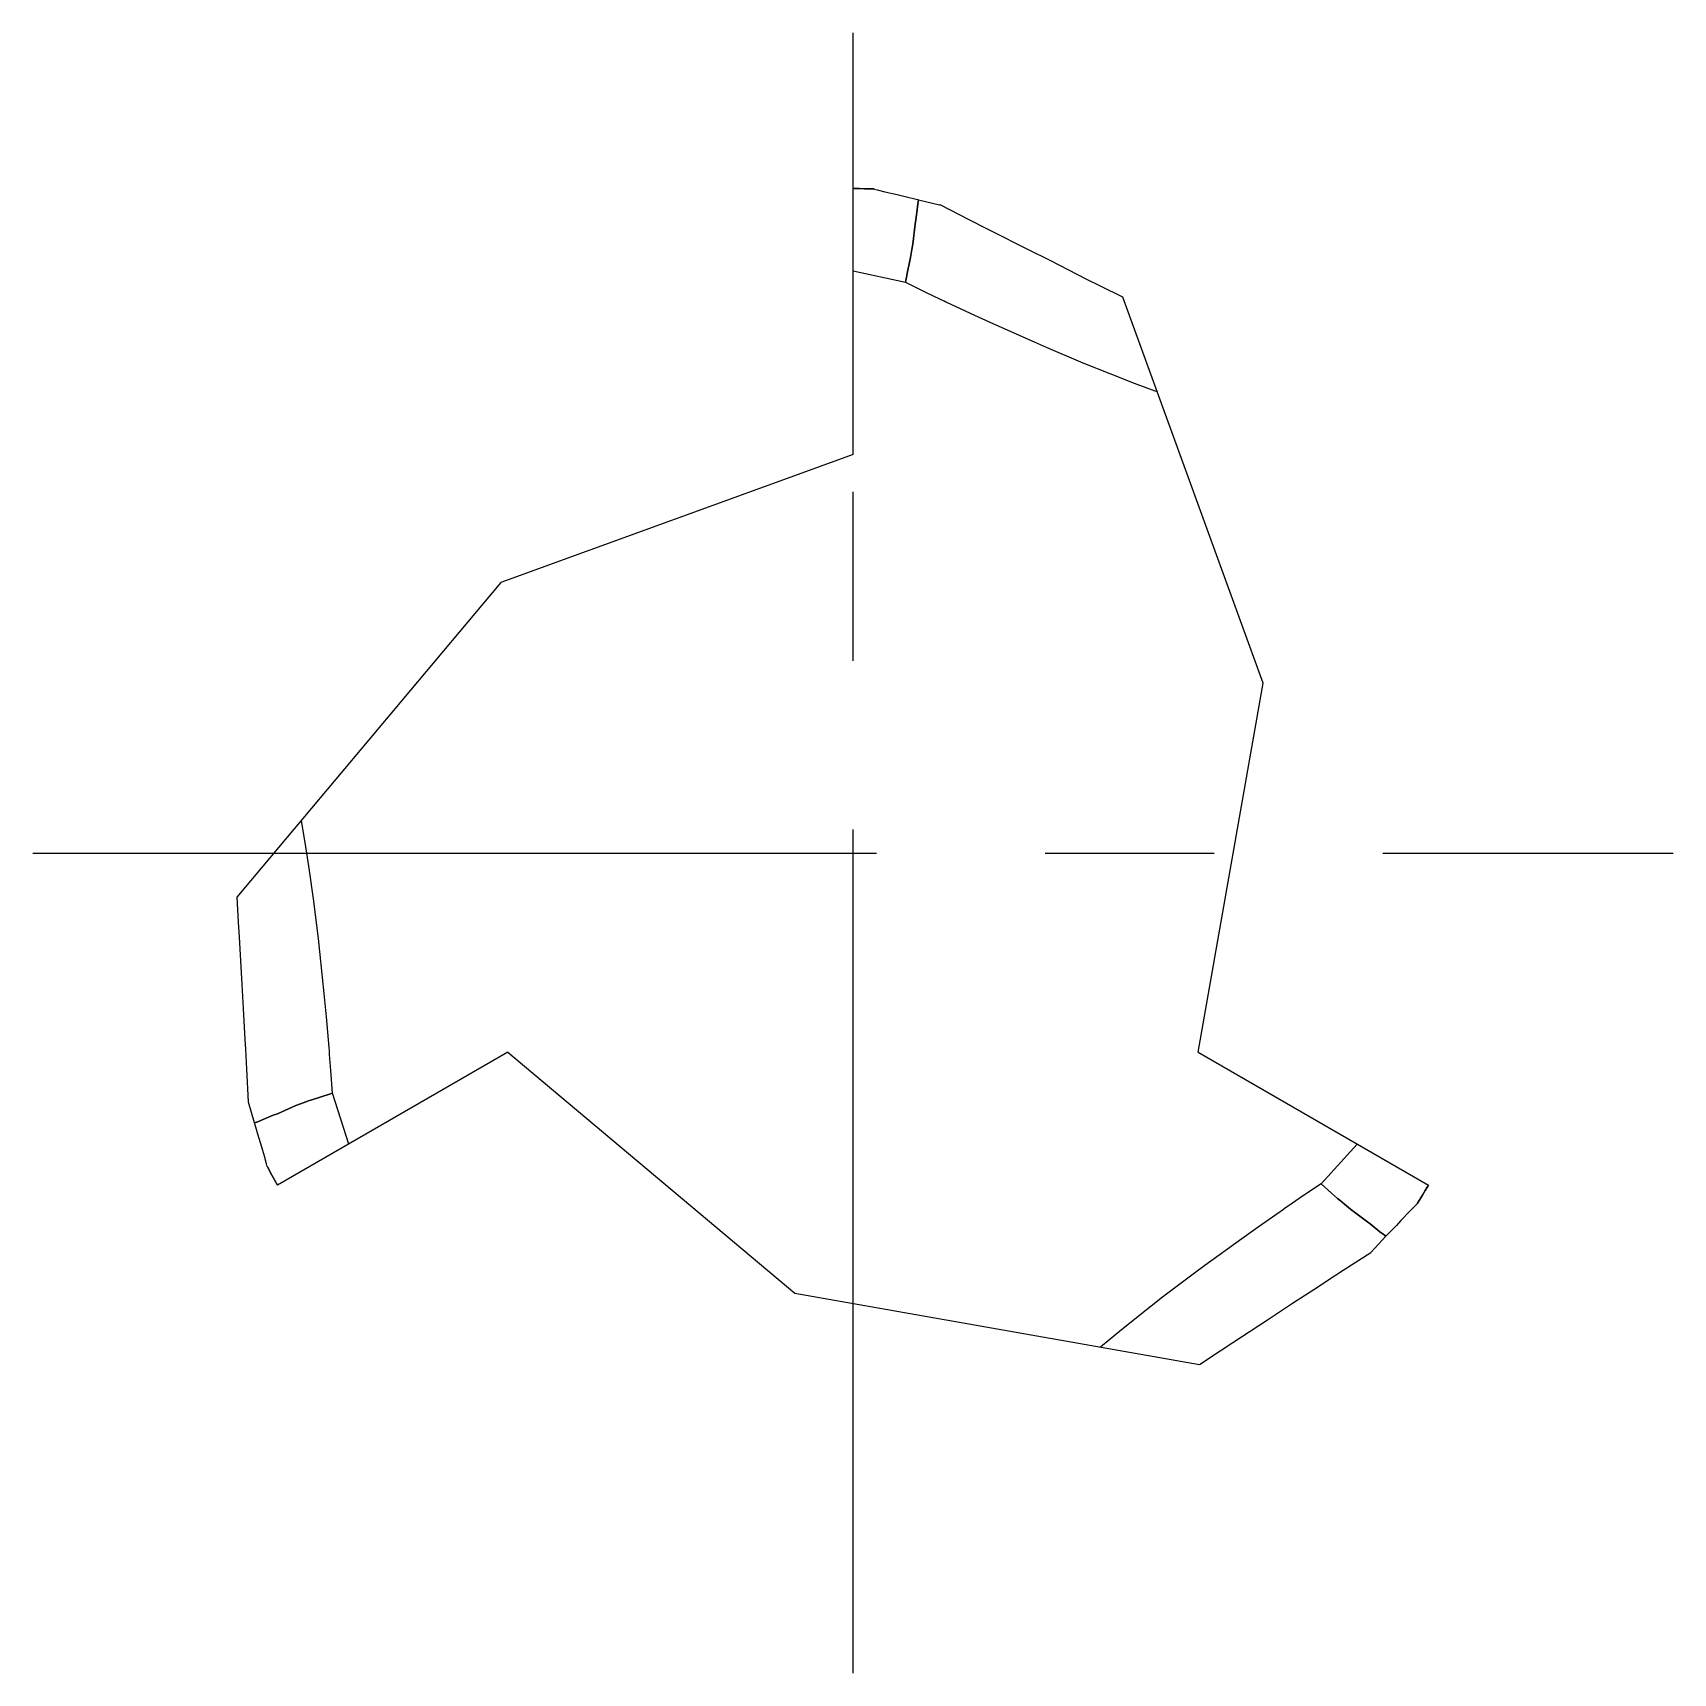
# Model space of a CAD drawing. Header units: millimetres. Extents: x -6.2 to 6.2, y -6.2 to 6.2.
import ezdxf

# ---------------------------------------------------------------- set-up
doc = ezdxf.new("R2010")
doc.units = ezdxf.units.MM
doc.linetypes.add('ACAD_ISO04W100', pattern=[30, 24, -3, 0, -3])
doc.linetypes.add('CENTER', pattern=[50.8, 31.75, -6.35, 6.35, -6.35])
doc.layers.add('中心线', color=2, linetype='ACAD_ISO04W100')
doc.layers.add('轮廓', color=4, linetype='Continuous')

msp = doc.modelspace()

# ---------------------------------------------------------------- linework, layer by layer
at = {"layer": '中心线', "linetype": 'CENTER', "ltscale": 0.2}
for p, q in [((0, -6.173), (0, 6.173)), ((-6.173, 0), (6.173, 0))]:
    msp.add_line(p, q, dxfattribs=at)
at = {"layer": '轮廓'}
for p, q in [((0, 3), (0, 5)), ((0, 4.382), (0.394, 4.296)), ((3.088, 1.278), (2.031, 4.183)), ((0, 3), (-2.651, 2.035)), ((-2.651, 2.035), (-4.638, -0.333)), ((2.598, -1.5), (3.088, 1.278)), ((-2.598, -1.5), (-4.33, -2.5)), ((-2.598, -1.5), (-0.437, -3.313)), ((2.598, -1.5), (4.33, -2.5)), ((-3.795, -2.191), (-3.917, -1.807)), ((3.795, -2.191), (3.523, -2.489)), ((-0.437, -3.313), (2.607, -3.85))]:
    msp.add_line(p, q, dxfattribs=at)
for points in [[(0, 5), (0, 5), (0.047, 5), (0.087, 4.999), (0.157, 4.998), (0.16, 4.997)], [(0.16, 4.997), (0.16, 4.997), (0.157, 4.998), (0.087, 4.999), (0.047, 5), (0, 5)], [(0.16, 4.997), (0.16, 4.997), (0.16, 4.997), (0.16, 4.997), (0.16, 4.997), (0.16, 4.997), (0.16, 4.997), (0.16, 4.997), (0.16, 4.997), (0.16, 4.997), (0.182, 4.992), (0.24, 4.977), (0.333, 4.955), (0.382, 4.943), (0.485, 4.917), (0.492, 4.916)], [(0.394, 4.296), (0.394, 4.296), (0.394, 4.296), (0.394, 4.296), (0.394, 4.296), (0.394, 4.296), (0.394, 4.296), (0.394, 4.296), (0.394, 4.296), (0.394, 4.296), (0.415, 4.399), (0.428, 4.457), (0.433, 4.482), (0.444, 4.543), (0.45, 4.582), (0.467, 4.733), (0.472, 4.765), (0.485, 4.86), (0.489, 4.889), (0.49, 4.898), (0.49, 4.901), (0.492, 4.916), (0.492, 4.916), (0.492, 4.916), (0.492, 4.916)], [(0.492, 4.916), (0.492, 4.916), (0.492, 4.916), (0.49, 4.901), (0.49, 4.898), (0.489, 4.889), (0.485, 4.86), (0.472, 4.765), (0.467, 4.733), (0.45, 4.582), (0.444, 4.543), (0.433, 4.482), (0.428, 4.457), (0.415, 4.399), (0.394, 4.296), (0.394, 4.296), (0.394, 4.296), (0.394, 4.296), (0.394, 4.296), (0.394, 4.296), (0.394, 4.296), (0.394, 4.296), (0.394, 4.296), (0.394, 4.296), (0.394, 4.296), (0.394, 4.296)], [(0.492, 4.916), (0.652, 4.878), (0.652, 4.878), (0.654, 4.878), (0.654, 4.878), (0.654, 4.878), (0.654, 4.878), (0.654, 4.878), (0.654, 4.878)], [(2.031, 4.183), (2.031, 4.183), (2.031, 4.183), (1.862, 4.266), (1.76, 4.317), (1.483, 4.458), (1.322, 4.539), (1.281, 4.559), (1.073, 4.665), (1.007, 4.698), (0.874, 4.766), (0.655, 4.878)], [(0.394, 4.296), (0.546, 4.221), (0.656, 4.169), (0.657, 4.168), (0.665, 4.164), (0.685, 4.155), (0.698, 4.149), (0.701, 4.147), (0.703, 4.146), (0.915, 4.048), (1.052, 3.986), (1.364, 3.846), (1.454, 3.807), (1.73, 3.689), (1.932, 3.608), (2.116, 3.537), (2.272, 3.479), (2.29, 3.472)], [(-3.917, -1.807), (-3.929, -1.638), (-3.939, -1.516), (-3.939, -1.515), (-3.939, -1.506), (-3.941, -1.484), (-3.942, -1.47), (-3.942, -1.466), (-3.942, -1.464), (-3.963, -1.232), (-3.977, -1.082), (-4.012, -0.742), (-4.023, -0.644), (-4.06, -0.346), (-4.091, -0.131), (-4.121, 0.064), (-4.148, 0.228), (-4.151, 0.247)], [(-4.638, -0.333), (-4.638, -0.333), (-4.638, -0.333), (-4.626, -0.521), (-4.619, -0.634), (-4.602, -0.945), (-4.591, -1.125), (-4.589, -1.171), (-4.576, -1.403), (-4.572, -1.477), (-4.564, -1.626), (-4.551, -1.872)], [(-3.917, -1.807), (-3.917, -1.807), (-3.917, -1.807), (-3.917, -1.807), (-3.917, -1.807), (-3.917, -1.807), (-3.917, -1.807), (-3.917, -1.807), (-3.917, -1.807), (-3.917, -1.807), (-4.017, -1.84), (-4.074, -1.858), (-4.098, -1.866), (-4.157, -1.887), (-4.193, -1.901), (-4.332, -1.962), (-4.363, -1.974), (-4.451, -2.01), (-4.479, -2.022), (-4.487, -2.025), (-4.49, -2.026), (-4.503, -2.031), (-4.503, -2.031), (-4.503, -2.031), (-4.503, -2.031)], [(-4.503, -2.031), (-4.503, -2.031), (-4.503, -2.031), (-4.49, -2.026), (-4.487, -2.025), (-4.479, -2.022), (-4.451, -2.01), (-4.363, -1.974), (-4.332, -1.962), (-4.193, -1.901), (-4.157, -1.887), (-4.098, -1.866), (-4.074, -1.858), (-4.017, -1.84), (-3.917, -1.807), (-3.917, -1.807), (-3.917, -1.807), (-3.917, -1.807), (-3.917, -1.807), (-3.917, -1.807), (-3.917, -1.807), (-3.917, -1.807), (-3.917, -1.807), (-3.917, -1.807), (-3.917, -1.807), (-3.917, -1.807)], [(-4.503, -2.031), (-4.55, -1.875), (-4.55, -1.874), (-4.551, -1.873), (-4.551, -1.873), (-4.551, -1.873), (-4.551, -1.873), (-4.551, -1.873), (-4.551, -1.873)], [(-4.408, -2.36), (-4.408, -2.36), (-4.408, -2.36), (-4.408, -2.36), (-4.408, -2.36), (-4.408, -2.36), (-4.408, -2.36), (-4.408, -2.36), (-4.408, -2.36), (-4.408, -2.36), (-4.414, -2.339), (-4.43, -2.281), (-4.457, -2.189), (-4.472, -2.14), (-4.501, -2.038), (-4.503, -2.031)], [(-4.33, -2.5), (-4.33, -2.5), (-4.354, -2.46), (-4.373, -2.424), (-4.407, -2.362), (-4.408, -2.36)], [(-4.408, -2.36), (-4.408, -2.36), (-4.407, -2.362), (-4.373, -2.424), (-4.354, -2.46), (-4.33, -2.5)], [(3.523, -2.489), (3.383, -2.583), (3.282, -2.653), (3.281, -2.653), (3.274, -2.658), (3.256, -2.671), (3.244, -2.679), (3.241, -2.681), (3.239, -2.682), (3.048, -2.816), (2.926, -2.904), (2.649, -3.104), (2.57, -3.162), (2.33, -3.343), (2.159, -3.477), (2.005, -3.601), (1.877, -3.707), (1.862, -3.719)], [(3.523, -2.489), (3.523, -2.489), (3.523, -2.489), (3.523, -2.489), (3.523, -2.489), (3.523, -2.489), (3.523, -2.489), (3.523, -2.489), (3.523, -2.489), (3.523, -2.489), (3.602, -2.559), (3.646, -2.599), (3.666, -2.616), (3.713, -2.656), (3.743, -2.681), (3.865, -2.771), (3.891, -2.792), (3.966, -2.85), (3.99, -2.868), (3.997, -2.873), (3.999, -2.875), (4.011, -2.884), (4.011, -2.884), (4.011, -2.884), (4.011, -2.884)], [(4.011, -2.884), (4.011, -2.884), (4.011, -2.884), (3.999, -2.875), (3.997, -2.873), (3.99, -2.868), (3.966, -2.85), (3.891, -2.792), (3.865, -2.771), (3.743, -2.681), (3.713, -2.656), (3.666, -2.616), (3.646, -2.599), (3.602, -2.559), (3.523, -2.489), (3.523, -2.489), (3.523, -2.489), (3.523, -2.489), (3.523, -2.489), (3.523, -2.489), (3.523, -2.489), (3.523, -2.489), (3.523, -2.489), (3.523, -2.489), (3.523, -2.489), (3.523, -2.489)], [(4.33, -2.5), (4.33, -2.5), (4.307, -2.54), (4.286, -2.575), (4.249, -2.635), (4.248, -2.637)], [(4.248, -2.637), (4.248, -2.637), (4.249, -2.635), (4.286, -2.575), (4.307, -2.54), (4.33, -2.5)], [(4.248, -2.637), (4.248, -2.637), (4.248, -2.637), (4.248, -2.637), (4.248, -2.637), (4.248, -2.637), (4.248, -2.637), (4.248, -2.637), (4.248, -2.637), (4.248, -2.637), (4.233, -2.654), (4.191, -2.696), (4.124, -2.766), (4.09, -2.803), (4.016, -2.879), (4.011, -2.884)], [(4.011, -2.884), (3.899, -3.003), (3.898, -3.004), (3.898, -3.005), (3.898, -3.005), (3.898, -3.005), (3.898, -3.005), (3.898, -3.005), (3.898, -3.005)], [(2.607, -3.85), (2.607, -3.85), (2.607, -3.85), (2.764, -3.746), (2.859, -3.683), (3.119, -3.513), (3.27, -3.414), (3.308, -3.389), (3.504, -3.262), (3.565, -3.221), (3.69, -3.14), (3.897, -3.006)]]:
    msp.add_lwpolyline(points, dxfattribs=at)
for points in [[(-4.638, -0.332), (-4.638, -0.332), (-4.638, -0.332), (-4.638, -0.332), (-4.638, -0.332), (-4.638, -0.332)], [(2.606, -3.85), (2.606, -3.85), (2.606, -3.85), (2.606, -3.85), (2.606, -3.85), (2.606, -3.85)]]:
    msp.add_lwpolyline(points, close=True, dxfattribs=at)

doc.saveas('drawing.dxf')
